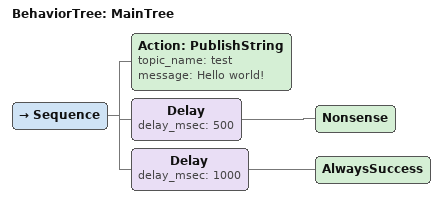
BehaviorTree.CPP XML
<root BTCPP_format="4" main_tree_to_execute="MainTree">
    <BehaviorTree ID="MainTree">
        <Sequence>
            <Action ID="PublishString" topic_name="test" message="Hello world!" />
            <Delay delay_msec="500">
                <Nonsense />
            </Delay>
            <Delay delay_msec="1000">
                <AlwaysSuccess />
            </Delay>
        </Sequence>
    </BehaviorTree>
</root>
